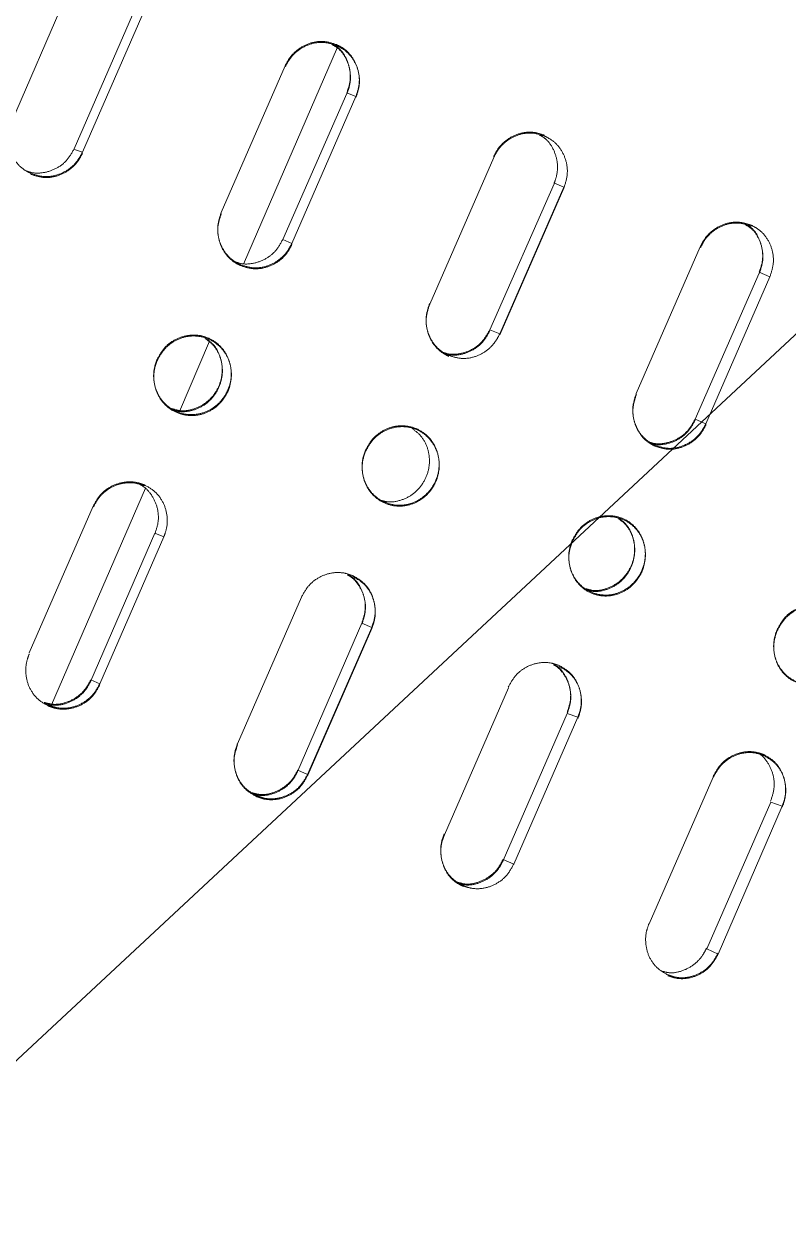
# Model space of a CAD drawing. Header units: millimetres. Extents: x -71377 to 516042, y -145869 to 441446.
# Drawn here: x 177239.2 to 177334.6, y 171241.6 to 171389.8 of the extents above; entities that cross this region are included whole.
import ezdxf

# ---------------------------------------------------------------- set-up
doc = ezdxf.new("R2010")
doc.units = ezdxf.units.MM
doc.header["$LTSCALE"] = 1000
doc.linetypes.add('IMPORT-DASHEDX2 _4_', pattern=[152.4, 101.6, -50.8])
for name, color, linetype, lineweight in [('05', 5, 'IMPORT-DASHEDX2 _4_', 5), ('06', 6, 'Continuous', 5), ('A-fnsh', 5, 'Continuous', 5), ('조경라인_dwg', 8, 'Continuous', 5)]:
    doc.layers.add(name, color=color, linetype=linetype, lineweight=lineweight)

# ---------------------------------------------------------------- blocks, each defined once
blk = doc.blocks.new('조경라인_dwg-6847807-지반층 배치도')
at = {"layer": '05'}
for p, q in [((177245.64, 171395.95), (177237.67, 171377.5)), ((177266.65, 171359.75), (177278.39, 171386.85)), ((177271.84, 171384.53), (177263.85, 171366.2)), ((177297.87, 171373.08), (177289.88, 171354.75)), ((177298.63, 171350.93), (177306.62, 171369.27)), ((177323.66, 171361.95), (177315.67, 171343.62)), ((177258.64, 171341.37), (177262.39, 171350.13)), ((177242.66, 171304.71), (177254.4, 171331.8)), ((177239.88, 171311.2), (177247.87, 171329.53)), ((177265.89, 171299.86), (177273.89, 171318.19)), ((177282.65, 171314.26), (177274.66, 171295.93)), ((177291.72, 171288.5), (177299.71, 171306.83)), ((177317.29, 171277.35), (177325.28, 171295.68))]:
    blk.add_line(p, q, dxfattribs=at)
at = {"layer": '05', "flags": 128}
for points in [[(177245.53, 171374.08), (177246.53, 171373.75), (177254.52, 171392.08), (177253.5, 171392.53), (177245.51, 171374.19)], [(177279.55, 171381.07), (177271.55, 171362.85), (177272.67, 171362.35), (177280.66, 171380.69), (177279.54, 171381.18)], [(177305.4, 171369.8), (177297.39, 171351.58), (177298.62, 171351.05), (177306.61, 171369.38), (177305.38, 171369.92)], [(177331.02, 171358.63), (177323.01, 171340.41), (177324.35, 171339.83), (177332.34, 171358.17), (177331.01, 171358.75)], [(177247.59, 171307.73), (177255.57, 171326.18), (177256.69, 171325.69), (177248.7, 171307.35), (177247.58, 171307.84)], [(177273.43, 171296.47), (177281.41, 171314.91), (177282.64, 171314.38), (177274.65, 171296.04), (177273.42, 171296.58)], [(177299.06, 171285.3), (177307.05, 171303.63), (177308.37, 171303.17), (177300.37, 171284.83), (177299.04, 171285.41)]]:
    blk.add_lwpolyline(points, dxfattribs=at)
blk.add_lwpolyline([(177324.46, 171274.23), (177332.45, 171292.56), (177333.86, 171292.05), (177325.89, 171273.6)], close=True, dxfattribs=at)
at = {"layer": '05'}
for points, knots in [([(177278.25, 171387.19), (177277.74, 171387.36), (177276.7, 171387.69), (177275.03, 171387.48), (177273.53, 171386.75), (177272.44, 171385.69), (177272.01, 171384.86), (177271.84, 171384.53)], [0, 0, 0, 0, 0.214693, 0.429385, 0.644077, 0.858772, 1, 1, 1, 1]), ([(177278.27, 171387.08), (177277.75, 171387.24), (177276.72, 171387.57), (177275.05, 171387.36), (177273.55, 171386.63), (177272.46, 171385.57), (177272.03, 171384.75), (177271.86, 171384.42)], [0, 0, 0, 0, 0.214693, 0.429385, 0.644077, 0.858772, 1, 1, 1, 1]), ([(177277.65, 171387.34), (177277.94, 171387.17), (177278.69, 171386.73), (177279.52, 171385.51), (177280.02, 171383.92), (177279.98, 171382.4), (177279.66, 171381.53), (177279.54, 171381.18)], [0, 0, 0, 0, 0.143789, 0.377865, 0.611942, 0.846021, 1, 1, 1, 1]), ([(177277.66, 171387.22), (177277.95, 171387.06), (177278.71, 171386.61), (177279.54, 171385.4), (177280.03, 171383.81), (177280, 171382.29), (177279.68, 171381.41), (177279.55, 171381.07)], [0, 0, 0, 0, 0.143789, 0.377865, 0.611942, 0.846021, 1, 1, 1, 1]), ([(177280.66, 171380.69), (177280.84, 171381.23), (177281.19, 171382.3), (177281.03, 171384), (177280.36, 171385.53), (177279.36, 171386.62), (177278.57, 171387.03), (177278.25, 171387.19)], [0, 0, 0, 0, 0.214695, 0.429386, 0.644078, 0.858773, 1, 1, 1, 1]), ([(177280.68, 171380.57), (177280.86, 171381.11), (177281.21, 171382.18), (177281.05, 171383.89), (177280.38, 171385.41), (177279.38, 171386.5), (177278.59, 171386.91), (177278.27, 171387.08)], [0, 0, 0, 0, 0.214695, 0.429386, 0.644078, 0.858773, 1, 1, 1, 1]), ([(177237.65, 171377.62), (177237.48, 171377.08), (177237.12, 171376.01), (177237.29, 171374.3), (177237.97, 171372.77), (177238.98, 171371.68), (177239.78, 171371.26), (177240.1, 171371.1)], [0, 0, 0, 0, 0.214692, 0.429386, 0.644078, 0.858773, 1, 1, 1, 1]), ([(177304.23, 171375.87), (177303.72, 171376.04), (177302.69, 171376.36), (177301.03, 171376.14), (177299.54, 171375.41), (177298.45, 171374.35), (177298.03, 171373.52), (177297.86, 171373.2)], [0, 0, 0, 0, 0.214693, 0.429385, 0.644078, 0.858772, 1, 1, 1, 1]), ([(177304.25, 171375.76), (177303.74, 171375.92), (177302.71, 171376.25), (177301.05, 171376.03), (177299.55, 171375.3), (177298.47, 171374.24), (177298.04, 171373.41), (177297.87, 171373.08)], [0, 0, 0, 0, 0.214693, 0.429385, 0.644078, 0.858772, 1, 1, 1, 1]), ([(177303.59, 171375.91), (177303.85, 171375.76), (177304.58, 171375.33), (177305.39, 171374.13), (177305.88, 171372.54), (177305.84, 171371.02), (177305.52, 171370.15), (177305.4, 171369.8)], [0, 0, 0, 0, 0.1359502, 0.3721691, 0.608389, 0.8446109, 1, 1, 1, 1]), ([(177306.62, 171369.27), (177306.8, 171369.8), (177307.15, 171370.88), (177307, 171372.58), (177306.34, 171374.1), (177305.35, 171375.18), (177304.56, 171375.59), (177304.25, 171375.76)], [0, 0, 0, 0, 0.214695, 0.429386, 0.644078, 0.858773, 1, 1, 1, 1]), ([(177245.51, 171374.19), (177245.24, 171373.7), (177244.69, 171372.71), (177243.33, 171371.67), (177241.75, 171371.13), (177240.45, 171371.1), (177239.77, 171371.33), (177239.61, 171371.38)], [0, 0, 0, 0, 0.23185, 0.463704, 0.695555, 0.927408, 1, 1, 1, 1]), ([(177240.1, 171371.1), (177240.62, 171370.93), (177241.66, 171370.6), (177243.33, 171370.81), (177244.85, 171371.53), (177245.94, 171372.59), (177246.36, 171373.42), (177246.53, 171373.75)], [0, 0, 0, 0, 0.214692, 0.429384, 0.644077, 0.858772, 1, 1, 1, 1]), ([(177240.11, 171370.98), (177240.63, 171370.82), (177241.68, 171370.48), (177243.35, 171370.69), (177244.86, 171371.42), (177245.96, 171372.48), (177246.38, 171373.3), (177246.55, 171373.63)], [0, 0, 0, 0, 0.214692, 0.429384, 0.644077, 0.858772, 1, 1, 1, 1]), ([(177263.85, 171366.2), (177263.68, 171365.66), (177263.33, 171364.59), (177263.49, 171362.88), (177264.16, 171361.36), (177265.16, 171360.27), (177265.95, 171359.86), (177266.27, 171359.69)], [0, 0, 0, 0, 0.214692, 0.429386, 0.644078, 0.858773, 1, 1, 1, 1]), ([(177263.87, 171366.08), (177263.7, 171365.55), (177263.34, 171364.47), (177263.51, 171362.77), (177264.17, 171361.24), (177265.18, 171360.15), (177265.97, 171359.74), (177266.29, 171359.58)], [0, 0, 0, 0, 0.214692, 0.429386, 0.644078, 0.858773, 1, 1, 1, 1]), ([(177330, 171364.64), (177329.49, 171364.8), (177328.47, 171365.13), (177326.83, 171364.9), (177325.34, 171364.17), (177324.25, 171363.11), (177323.83, 171362.28), (177323.66, 171361.95)], [0, 0, 0, 0, 0.214693, 0.429385, 0.644078, 0.858772, 1, 1, 1, 1]), ([(177330.02, 171364.53), (177329.51, 171364.69), (177328.49, 171365.01), (177326.84, 171364.79), (177325.35, 171364.05), (177324.27, 171362.99), (177323.85, 171362.16), (177323.68, 171361.83)], [0, 0, 0, 0, 0.214693, 0.429385, 0.644078, 0.858772, 1, 1, 1, 1]), ([(177329.28, 171364.81), (177329.53, 171364.67), (177330.23, 171364.25), (177331.01, 171363.07), (177331.49, 171361.49), (177331.45, 171359.97), (177331.13, 171359.1), (177331.01, 171358.75)], [0, 0, 0, 0, 0.127835, 0.366273, 0.604711, 0.843152, 1, 1, 1, 1]), ([(177329.3, 171364.7), (177329.54, 171364.55), (177330.25, 171364.13), (177331.03, 171362.95), (177331.51, 171361.37), (177331.47, 171359.86), (177331.15, 171358.98), (177331.02, 171358.63)], [0, 0, 0, 0, 0.127835, 0.366273, 0.604711, 0.843152, 1, 1, 1, 1]), ([(177332.34, 171358.17), (177332.51, 171358.7), (177332.87, 171359.78), (177332.72, 171361.48), (177332.07, 171362.99), (177331.09, 171364.07), (177330.31, 171364.48), (177330, 171364.64)], [0, 0, 0, 0, 0.214695, 0.429387, 0.644079, 0.858773, 1, 1, 1, 1]), ([(177271.55, 171362.85), (177271.27, 171362.35), (177270.73, 171361.36), (177269.37, 171360.32), (177267.8, 171359.78), (177266.53, 171359.74), (177265.87, 171359.96), (177265.73, 171360)], [0, 0, 0, 0, 0.233904, 0.467812, 0.701716, 0.935624, 1, 1, 1, 1]), ([(177266.27, 171359.69), (177266.79, 171359.53), (177267.82, 171359.2), (177269.49, 171359.41), (177270.99, 171360.14), (177272.08, 171361.2), (177272.5, 171362.03), (177272.67, 171362.35)], [0, 0, 0, 0, 0.214692, 0.429384, 0.644077, 0.858772, 1, 1, 1, 1]), ([(177266.29, 171359.58), (177266.8, 171359.41), (177267.84, 171359.08), (177269.5, 171359.3), (177271.01, 171360.02), (177272.1, 171361.08), (177272.52, 171361.91), (177272.69, 171362.24)], [0, 0, 0, 0, 0.214692, 0.429384, 0.644077, 0.858772, 1, 1, 1, 1]), ([(177289.87, 171354.86), (177289.69, 171354.33), (177289.34, 171353.25), (177289.49, 171351.55), (177290.15, 171350.03), (177291.15, 171348.94), (177291.93, 171348.53), (177292.25, 171348.37)], [0, 0, 0, 0, 0.214691, 0.429386, 0.644079, 0.858773, 1, 1, 1, 1]), ([(177289.88, 171354.75), (177289.71, 171354.21), (177289.35, 171353.14), (177289.51, 171351.43), (177290.17, 171349.91), (177291.16, 171348.83), (177291.95, 171348.42), (177292.26, 171348.25)], [0, 0, 0, 0, 0.214691, 0.429386, 0.644079, 0.858773, 1, 1, 1, 1]), ([(177255.86, 171347.86), (177256.14, 171348.36), (177256.68, 171349.35), (177258.04, 171350.39), (177259.62, 171350.94), (177261.28, 171350.93), (177262.82, 171350.35), (177264.07, 171349.28), (177264.9, 171347.83), (177265.21, 171346.17), (177265.01, 171344.87), (177264.75, 171344.18), (177264.68, 171344.02)], [0, 0, 0, 0, 0.0536882, 0.1073771, 0.1610655, 0.2147545, 0.268443, 0.3221314, 0.3758196, 0.4295083, 0.4831969, 0.5, 0.5, 0.5, 0.5]), ([(177297.39, 171351.58), (177297.11, 171351.09), (177296.57, 171350.1), (177295.22, 171349.05), (177293.66, 171348.51), (177292.41, 171348.46), (177291.78, 171348.67), (177291.66, 171348.71)], [0, 0, 0, 0, 0.236026, 0.472056, 0.708082, 0.944111, 1, 1, 1, 1]), ([(177297.4, 171351.47), (177297.13, 171350.97), (177296.59, 171349.99), (177295.23, 171348.94), (177293.68, 171348.4), (177292.43, 171348.35), (177291.8, 171348.55), (177291.68, 171348.59)], [0, 0, 0, 0, 0.236026, 0.472056, 0.708082, 0.944111, 1, 1, 1, 1]), ([(177292.25, 171348.37), (177292.76, 171348.21), (177293.79, 171347.88), (177295.44, 171348.1), (177296.94, 171348.83), (177298.02, 171349.89), (177298.45, 171350.72), (177298.62, 171351.05)], [0, 0, 0, 0, 0.214692, 0.429384, 0.644077, 0.858772, 1, 1, 1, 1]), ([(177255.88, 171347.75), (177256.15, 171348.24), (177256.7, 171349.23), (177258.06, 171350.27), (177259.63, 171350.83), (177261.29, 171350.81), (177262.84, 171350.24), (177264.09, 171349.17), (177264.92, 171347.72), (177265.22, 171346.06), (177265.03, 171344.76), (177264.77, 171344.07), (177264.7, 171343.9)], [0, 0, 0, 0, 0.0536882, 0.1073771, 0.1610655, 0.2147545, 0.268443, 0.3221314, 0.3758196, 0.4295083, 0.4831969, 0.5, 0.5, 0.5, 0.5]), ([(177261.79, 171350.63), (177262.18, 171350.35), (177263, 171349.74), (177263.77, 171348.32), (177264.08, 171346.67), (177263.83, 171344.98), (177263.05, 171343.45), (177261.83, 171342.26), (177260.32, 171341.56), (177258.88, 171341.35), (177258.05, 171341.61), (177257.75, 171341.71)], [0, 0, 0, 0, 0.103803, 0.221879, 0.339957, 0.458034, 0.576112, 0.694188, 0.812264, 0.930342, 1, 1, 1, 1]), ([(177261.81, 171350.52), (177262.19, 171350.24), (177263.02, 171349.63), (177263.79, 171348.2), (177264.1, 171346.55), (177263.85, 171344.86), (177263.07, 171343.34), (177261.85, 171342.15), (177260.34, 171341.45), (177258.89, 171341.24), (177258.07, 171341.5), (177257.76, 171341.59)], [0, 0, 0, 0, 0.103803, 0.221879, 0.339957, 0.458034, 0.576112, 0.694188, 0.812264, 0.930342, 1, 1, 1, 1]), ([(177264.68, 171344.02), (177264.53, 171343.67), (177264.05, 171342.84), (177262.96, 171341.77), (177261.44, 171341.06), (177259.79, 171340.89), (177258.19, 171341.29), (177256.83, 171342.22), (177255.85, 171343.57), (177255.38, 171345.18), (177255.43, 171346.68), (177255.74, 171347.53), (177255.86, 171347.86)], [0.5, 0.5, 0.5, 0.5, 0.5368856, 0.590574, 0.6442621, 0.6979512, 0.7516398, 0.8053279, 0.8590164, 0.9127046, 0.966394, 1, 1, 1, 1]), ([(177264.7, 171343.9), (177264.54, 171343.55), (177264.07, 171342.72), (177262.98, 171341.66), (177261.46, 171340.94), (177259.81, 171340.77), (177258.21, 171341.18), (177256.85, 171342.1), (177255.87, 171343.45), (177255.4, 171345.06), (177255.45, 171346.56), (177255.76, 171347.42), (177255.88, 171347.75)], [0.5, 0.5, 0.5, 0.5, 0.5368856, 0.590574, 0.6442621, 0.6979512, 0.7516398, 0.8053279, 0.8590164, 0.9127046, 0.966394, 1, 1, 1, 1]), ([(177315.67, 171343.62), (177315.49, 171343.08), (177315.14, 171342.01), (177315.29, 171340.31), (177315.94, 171338.79), (177316.92, 171337.71), (177317.7, 171337.3), (177318.01, 171337.14)], [0, 0, 0, 0, 0.214692, 0.429386, 0.644078, 0.858773, 1, 1, 1, 1]), ([(177315.69, 171343.5), (177315.51, 171342.96), (177315.16, 171341.89), (177315.31, 171340.19), (177315.96, 171338.68), (177316.94, 171337.59), (177317.72, 171337.19), (177318.03, 171337.02)], [0, 0, 0, 0, 0.214692, 0.429386, 0.644078, 0.858773, 1, 1, 1, 1]), ([(177281.88, 171336.53), (177282.15, 171337.02), (177282.7, 171338.01), (177284.05, 171339.05), (177285.61, 171339.61), (177287.26, 171339.6), (177288.79, 171339.03), (177290.04, 171337.97), (177290.85, 171336.52), (177291.15, 171334.86), (177290.96, 171333.56), (177290.7, 171332.87), (177290.63, 171332.71)], [0, 0, 0, 0, 0.0536882, 0.1073772, 0.1610655, 0.2147545, 0.2684431, 0.3221314, 0.3758196, 0.4295083, 0.4831968, 0.5, 0.5, 0.5, 0.5]), ([(177281.89, 171336.41), (177282.17, 171336.91), (177282.71, 171337.9), (177284.07, 171338.94), (177285.63, 171339.5), (177287.28, 171339.49), (177288.81, 171338.92), (177290.05, 171337.85), (177290.87, 171336.41), (177291.17, 171334.75), (177290.97, 171333.45), (177290.71, 171332.76), (177290.64, 171332.6)], [0, 0, 0, 0, 0.0536882, 0.1073772, 0.1610655, 0.2147545, 0.2684431, 0.3221314, 0.3758196, 0.4295083, 0.4831968, 0.5, 0.5, 0.5, 0.5]), ([(177287.69, 171339.23), (177288.07, 171338.95), (177288.88, 171338.35), (177289.64, 171336.94), (177289.94, 171335.29), (177289.69, 171333.6), (177288.91, 171332.08), (177287.7, 171330.88), (177286.19, 171330.18), (177284.78, 171329.97), (177283.98, 171330.21), (177283.7, 171330.3)], [0, 0, 0, 0, 0.103017, 0.221842, 0.340668, 0.459494, 0.57832, 0.697145, 0.81597, 0.934796, 1, 1, 1, 1]), ([(177323.01, 171340.41), (177322.74, 171339.92), (177322.2, 171338.93), (177320.85, 171337.88), (177319.3, 171337.34), (177318.09, 171337.28), (177317.48, 171337.48), (177317.38, 171337.51)], [0, 0, 0, 0, 0.238223, 0.47645, 0.714674, 0.9529, 1, 1, 1, 1]), ([(177323.03, 171340.3), (177322.76, 171339.81), (177322.21, 171338.82), (177320.87, 171337.77), (177319.32, 171337.22), (177318.1, 171337.16), (177317.5, 171337.36), (177317.4, 171337.39)], [0, 0, 0, 0, 0.238223, 0.47645, 0.714674, 0.9529, 1, 1, 1, 1]), ([(177318.01, 171337.14), (177318.52, 171336.98), (177319.54, 171336.65), (177321.19, 171336.88), (177322.67, 171337.61), (177323.75, 171338.68), (177324.18, 171339.51), (177324.35, 171339.83)], [0, 0, 0, 0, 0.214692, 0.429384, 0.644077, 0.858772, 1, 1, 1, 1]), ([(177318.03, 171337.02), (177318.54, 171336.86), (177319.56, 171336.54), (177321.2, 171336.76), (177322.69, 171337.5), (177323.77, 171338.56), (177324.2, 171339.39), (177324.36, 171339.72)], [0, 0, 0, 0, 0.214692, 0.429384, 0.644077, 0.858772, 1, 1, 1, 1]), ([(177290.63, 171332.71), (177290.47, 171332.36), (177290, 171331.53), (177288.91, 171330.46), (177287.4, 171329.74), (177285.76, 171329.57), (177284.17, 171329.97), (177282.82, 171330.89), (177281.85, 171332.23), (177281.39, 171333.84), (177281.44, 171335.34), (177281.76, 171336.2), (177281.88, 171336.53)], [0.5, 0.5, 0.5, 0.5, 0.5368856, 0.590574, 0.644262, 0.697951, 0.7516397, 0.805328, 0.8590165, 0.9127046, 0.966394, 1, 1, 1, 1]), ([(177290.64, 171332.6), (177290.49, 171332.24), (177290.01, 171331.42), (177288.93, 171330.35), (177287.41, 171329.63), (177285.77, 171329.46), (177284.19, 171329.85), (177282.84, 171330.78), (177281.87, 171332.12), (177281.41, 171333.73), (177281.46, 171335.23), (177281.77, 171336.08), (177281.89, 171336.41)], [0.5, 0.5, 0.5, 0.5, 0.5368856, 0.590574, 0.644262, 0.697951, 0.7516397, 0.805328, 0.8590165, 0.9127046, 0.966394, 1, 1, 1, 1]), ([(177247.87, 171329.53), (177248.15, 171330.02), (177248.69, 171331.01), (177250.05, 171332.05), (177251.62, 171332.6), (177253.1, 171332.61), (177253.95, 171332.31), (177254.28, 171332.19)], [0, 0, 0, 0, 0.214695, 0.429386, 0.64408, 0.858773, 1, 1, 1, 1]), ([(177247.89, 171329.41), (177248.16, 171329.91), (177248.71, 171330.9), (177250.07, 171331.94), (177251.64, 171332.49), (177253.12, 171332.5), (177253.96, 171332.19), (177254.3, 171332.08)], [0, 0, 0, 0, 0.214695, 0.429386, 0.64408, 0.858773, 1, 1, 1, 1]), ([(177255.58, 171326.06), (177255.76, 171326.6), (177256.11, 171327.67), (177255.95, 171329.38), (177255.28, 171330.89), (177254.44, 171331.85), (177253.84, 171332.18), (177253.71, 171332.26)], [0, 0, 0, 0, 0.233908, 0.467811, 0.701718, 0.935624, 1, 1, 1, 1]), ([(177254.28, 171332.19), (177254.76, 171331.92), (177255.7, 171331.39), (177256.68, 171330.02), (177257.17, 171328.43), (177257.14, 171326.91), (177256.82, 171326.03), (177256.69, 171325.69)], [0, 0, 0, 0, 0.214692, 0.429385, 0.644077, 0.858772, 1, 1, 1, 1]), ([(177307.68, 171325.28), (177307.95, 171325.78), (177308.5, 171326.76), (177309.84, 171327.81), (177311.4, 171328.37), (177313.04, 171328.37), (177314.56, 171327.81), (177315.79, 171326.74), (177316.59, 171325.31), (177316.89, 171323.65), (177316.69, 171322.35), (177316.43, 171321.66), (177316.36, 171321.5)], [0, 0, 0, 0, 0.0536882, 0.1073771, 0.1610655, 0.2147545, 0.2684431, 0.3221313, 0.3758197, 0.4295084, 0.4831969, 0.5, 0.5, 0.5, 0.5]), ([(177307.7, 171325.17), (177307.97, 171325.66), (177308.51, 171326.65), (177309.86, 171327.7), (177311.42, 171328.26), (177313.05, 171328.25), (177314.57, 171327.69), (177315.8, 171326.63), (177316.61, 171325.19), (177316.9, 171323.54), (177316.7, 171322.24), (177316.44, 171321.54), (177316.37, 171321.38)], [0, 0, 0, 0, 0.0536882, 0.1073771, 0.1610655, 0.2147545, 0.2684431, 0.3221313, 0.3758197, 0.4295084, 0.4831969, 0.5, 0.5, 0.5, 0.5]), ([(177313.35, 171328.15), (177313.72, 171327.88), (177314.51, 171327.28), (177315.26, 171325.88), (177315.55, 171324.23), (177315.3, 171322.54), (177314.52, 171321.02), (177313.31, 171319.82), (177311.81, 171319.12), (177310.43, 171318.9), (177309.66, 171319.14), (177309.41, 171319.22)], [0, 0, 0, 0, 0.1022083, 0.2218042, 0.3414008, 0.4609971, 0.5805938, 0.7001897, 0.8197848, 0.9393824, 1, 1, 1, 1]), ([(177313.37, 171328.04), (177313.73, 171327.76), (177314.53, 171327.17), (177315.27, 171325.76), (177315.57, 171324.12), (177315.31, 171322.43), (177314.54, 171320.91), (177313.33, 171319.71), (177311.83, 171319.01), (177310.45, 171318.79), (177309.68, 171319.02), (177309.42, 171319.1)], [0, 0, 0, 0, 0.1022083, 0.2218042, 0.3414008, 0.4609971, 0.5805938, 0.7001897, 0.8197848, 0.9393824, 1, 1, 1, 1]), ([(177316.36, 171321.5), (177316.2, 171321.14), (177315.73, 171320.32), (177314.64, 171319.25), (177313.14, 171318.52), (177311.51, 171318.35), (177309.94, 171318.74), (177308.6, 171319.66), (177307.64, 171320.99), (177307.19, 171322.6), (177307.24, 171324.09), (177307.56, 171324.95), (177307.68, 171325.28)], [0.5, 0.5, 0.5, 0.5, 0.5368857, 0.5905741, 0.644262, 0.6979511, 0.75164, 0.8053279, 0.8590164, 0.9127046, 0.966394, 1, 1, 1, 1]), ([(177316.37, 171321.38), (177316.22, 171321.03), (177315.74, 171320.2), (177314.66, 171319.13), (177313.16, 171318.41), (177311.53, 171318.23), (177309.95, 171318.62), (177308.62, 171319.54), (177307.66, 171320.88), (177307.21, 171322.48), (177307.26, 171323.98), (177307.58, 171324.84), (177307.7, 171325.17)], [0.5, 0.5, 0.5, 0.5, 0.5368857, 0.5905741, 0.644262, 0.6979511, 0.75164, 0.8053279, 0.8590164, 0.9127046, 0.966394, 1, 1, 1, 1]), ([(177273.89, 171318.19), (177274.16, 171318.69), (177274.7, 171319.68), (177276.06, 171320.72), (177277.62, 171321.27), (177279.09, 171321.28), (177279.93, 171320.99), (177280.26, 171320.87)], [0, 0, 0, 0, 0.214695, 0.429386, 0.64408, 0.858773, 1, 1, 1, 1]), ([(177281.41, 171314.91), (177281.58, 171315.45), (177281.93, 171316.52), (177281.78, 171318.23), (177281.12, 171319.74), (177280.31, 171320.68), (177279.73, 171321), (177279.62, 171321.06)], [0, 0, 0, 0, 0.23603, 0.472056, 0.708084, 0.944111, 1, 1, 1, 1]), ([(177281.42, 171314.8), (177281.6, 171315.34), (177281.95, 171316.41), (177281.8, 171318.11), (177281.13, 171319.62), (177280.32, 171320.57), (177279.74, 171320.89), (177279.63, 171320.95)], [0, 0, 0, 0, 0.23603, 0.472056, 0.708084, 0.944111, 1, 1, 1, 1]), ([(177280.26, 171320.87), (177280.73, 171320.6), (177281.67, 171320.07), (177282.64, 171318.71), (177283.12, 171317.12), (177283.08, 171315.6), (177282.76, 171314.73), (177282.64, 171314.38)], [0, 0, 0, 0, 0.214692, 0.429385, 0.644078, 0.858772, 1, 1, 1, 1]), ([(177280.28, 171320.75), (177280.75, 171320.49), (177281.69, 171319.96), (177282.65, 171318.6), (177283.13, 171317), (177283.1, 171315.49), (177282.78, 171314.61), (177282.65, 171314.26)], [0, 0, 0, 0, 0.214692, 0.429385, 0.644078, 0.858772, 1, 1, 1, 1]), ([(177333.26, 171314.13), (177333.53, 171314.63), (177334.07, 171315.62), (177335.41, 171316.67), (177336.96, 171317.23), (177338.58, 171317.24), (177340.09, 171316.68), (177341.31, 171315.62), (177342.1, 171314.19), (177342.39, 171312.54), (177342.19, 171311.24), (177341.92, 171310.55), (177341.85, 171310.39)], [0, 0, 0, 0, 0.0536882, 0.1073771, 0.1610655, 0.2147545, 0.268443, 0.3221314, 0.3758195, 0.4295083, 0.4831969, 0.5, 0.5, 0.5, 0.5]), ([(177333.27, 171314.02), (177333.55, 171314.51), (177334.09, 171315.5), (177335.43, 171316.55), (177336.98, 171317.12), (177338.6, 171317.12), (177340.11, 171316.56), (177341.32, 171315.51), (177342.12, 171314.07), (177342.4, 171312.42), (177342.2, 171311.12), (177341.94, 171310.43), (177341.87, 171310.27)], [0, 0, 0, 0, 0.0536882, 0.1073771, 0.1610655, 0.2147545, 0.268443, 0.3221314, 0.3758195, 0.4295083, 0.4831969, 0.5, 0.5, 0.5, 0.5]), ([(177341.85, 171310.39), (177341.7, 171310.03), (177341.22, 171309.2), (177340.15, 171308.13), (177338.65, 171307.4), (177337.04, 171307.22), (177335.48, 171307.61), (177334.15, 171308.52), (177333.21, 171309.85), (177332.76, 171311.45), (177332.82, 171312.95), (177333.14, 171313.8), (177333.26, 171314.13)], [0.5, 0.5, 0.5, 0.5, 0.5368856, 0.5905739, 0.6442621, 0.6979511, 0.7516397, 0.8053279, 0.8590164, 0.9127046, 0.966394, 1, 1, 1, 1]), ([(177341.87, 171310.27), (177341.71, 171309.92), (177341.24, 171309.09), (177340.16, 171308.02), (177338.67, 171307.29), (177337.05, 171307.11), (177335.49, 171307.49), (177334.17, 171308.4), (177333.22, 171309.74), (177332.78, 171311.34), (177332.84, 171312.83), (177333.15, 171313.69), (177333.27, 171314.02)], [0.5, 0.5, 0.5, 0.5, 0.5368856, 0.5905739, 0.6442621, 0.6979511, 0.7516397, 0.8053279, 0.8590164, 0.9127046, 0.966394, 1, 1, 1, 1]), ([(177242.31, 171304.57), (177241.84, 171304.84), (177240.89, 171305.37), (177239.91, 171306.74), (177239.42, 171308.34), (177239.46, 171309.86), (177239.77, 171310.73), (177239.9, 171311.08)], [0, 0, 0, 0, 0.214692, 0.429384, 0.644077, 0.858772, 1, 1, 1, 1]), ([(177299.69, 171306.95), (177299.96, 171307.44), (177300.51, 171308.43), (177301.85, 171309.48), (177303.41, 171310.03), (177304.87, 171310.05), (177305.7, 171309.76), (177306.03, 171309.64)], [0, 0, 0, 0, 0.214695, 0.429385, 0.64408, 0.858773, 1, 1, 1, 1]), ([(177307.03, 171303.75), (177307.21, 171304.28), (177307.56, 171305.35), (177307.42, 171307.06), (177306.76, 171308.56), (177305.98, 171309.49), (177305.42, 171309.8), (177305.33, 171309.85)], [0, 0, 0, 0, 0.238227, 0.476449, 0.714676, 0.9529, 1, 1, 1, 1]), ([(177307.05, 171303.63), (177307.23, 171304.17), (177307.58, 171305.24), (177307.43, 171306.94), (177306.78, 171308.44), (177305.99, 171309.38), (177305.44, 171309.68), (177305.34, 171309.74)], [0, 0, 0, 0, 0.238227, 0.476449, 0.714676, 0.9529, 1, 1, 1, 1]), ([(177306.03, 171309.64), (177306.49, 171309.38), (177307.42, 171308.85), (177308.38, 171307.49), (177308.85, 171305.9), (177308.81, 171304.39), (177308.49, 171303.51), (177308.37, 171303.17)], [0, 0, 0, 0, 0.214692, 0.429385, 0.644077, 0.858772, 1, 1, 1, 1]), ([(177306.05, 171309.52), (177306.51, 171309.26), (177307.44, 171308.73), (177308.4, 171307.38), (177308.87, 171305.79), (177308.83, 171304.27), (177308.51, 171303.4), (177308.38, 171303.05)], [0, 0, 0, 0, 0.214692, 0.429385, 0.644077, 0.858772, 1, 1, 1, 1]), ([(177241.78, 171305.03), (177242.1, 171304.94), (177242.93, 171304.69), (177244.39, 171304.91), (177245.89, 171305.62), (177246.98, 171306.69), (177247.41, 171307.51), (177247.58, 171307.84)], [0, 0, 0, 0, 0.143788, 0.377865, 0.611942, 0.846021, 1, 1, 1, 1]), ([(177241.79, 171304.92), (177242.11, 171304.82), (177242.95, 171304.57), (177244.41, 171304.79), (177245.91, 171305.51), (177247, 171306.57), (177247.42, 171307.4), (177247.59, 171307.73)], [0, 0, 0, 0, 0.143788, 0.377865, 0.611942, 0.846021, 1, 1, 1, 1]), ([(177248.7, 171307.35), (177248.43, 171306.86), (177247.88, 171305.87), (177246.52, 171304.83), (177244.95, 171304.28), (177243.48, 171304.27), (177242.63, 171304.57), (177242.3, 171304.69)], [0, 0, 0, 0, 0.214692, 0.429386, 0.644078, 0.858773, 1, 1, 1, 1]), ([(177248.72, 171307.24), (177248.44, 171306.74), (177247.9, 171305.75), (177246.54, 171304.71), (177244.97, 171304.16), (177243.49, 171304.15), (177242.65, 171304.45), (177242.31, 171304.57)], [0, 0, 0, 0, 0.214692, 0.429386, 0.644078, 0.858773, 1, 1, 1, 1]), ([(177268.28, 171293.37), (177267.81, 171293.63), (177266.87, 171294.16), (177265.9, 171295.52), (177265.41, 171297.12), (177265.45, 171298.64), (177265.77, 171299.51), (177265.89, 171299.86)], [0, 0, 0, 0, 0.214692, 0.429385, 0.644077, 0.858772, 1, 1, 1, 1]), ([(177268.29, 171293.25), (177267.82, 171293.52), (177266.88, 171294.05), (177265.91, 171295.41), (177265.43, 171297), (177265.47, 171298.52), (177265.79, 171299.4), (177265.91, 171299.74)], [0, 0, 0, 0, 0.214692, 0.429385, 0.644077, 0.858772, 1, 1, 1, 1]), ([(177325.27, 171295.8), (177325.54, 171296.29), (177326.08, 171297.28), (177327.42, 171298.33), (177328.97, 171298.89), (177330.42, 171298.92), (177331.24, 171298.62), (177331.57, 171298.51)], [0, 0, 0, 0, 0.214695, 0.429386, 0.64408, 0.858773, 1, 1, 1, 1]), ([(177325.28, 171295.68), (177325.56, 171296.18), (177326.1, 171297.17), (177327.44, 171298.22), (177328.98, 171298.78), (177330.43, 171298.8), (177331.26, 171298.51), (177331.58, 171298.39)], [0, 0, 0, 0, 0.214695, 0.429386, 0.64408, 0.858773, 1, 1, 1, 1]), ([(177332.43, 171292.68), (177332.61, 171293.21), (177332.96, 171294.29), (177332.82, 171295.99), (177332.17, 171297.48), (177331.41, 171298.4), (177330.88, 171298.7), (177330.81, 171298.74)], [0, 0, 0, 0, 0.240506, 0.481007, 0.721512, 0.962016, 1, 1, 1, 1]), ([(177331.57, 171298.51), (177332.03, 171298.25), (177332.95, 171297.72), (177333.89, 171296.37), (177334.36, 171294.79), (177334.31, 171293.27), (177333.99, 171292.4), (177333.86, 171292.05)], [0, 0, 0, 0, 0.214692, 0.429384, 0.644078, 0.858772, 1, 1, 1, 1]), ([(177331.58, 171298.39), (177332.04, 171298.13), (177332.97, 171297.61), (177333.91, 171296.26), (177334.37, 171294.67), (177334.32, 171293.16), (177334.01, 171292.29), (177333.88, 171291.94)], [0, 0, 0, 0, 0.214692, 0.429384, 0.644078, 0.858772, 1, 1, 1, 1]), ([(177267.71, 171293.74), (177268.01, 171293.66), (177268.82, 171293.41), (177270.24, 171293.64), (177271.74, 171294.36), (177272.82, 171295.42), (177273.25, 171296.25), (177273.42, 171296.58)], [0, 0, 0, 0, 0.1359502, 0.3721691, 0.608389, 0.8446109, 1, 1, 1, 1]), ([(177267.73, 171293.63), (177268.02, 171293.54), (177268.83, 171293.3), (177270.26, 171293.53), (177271.75, 171294.25), (177272.84, 171295.31), (177273.26, 171296.14), (177273.43, 171296.47)], [0, 0, 0, 0, 0.1359502, 0.3721691, 0.608389, 0.8446109, 1, 1, 1, 1]), ([(177274.65, 171296.04), (177274.37, 171295.55), (177273.83, 171294.56), (177272.47, 171293.52), (177270.91, 171292.96), (177269.44, 171292.95), (177268.61, 171293.25), (177268.28, 171293.37)], [0, 0, 0, 0, 0.214692, 0.429386, 0.644079, 0.858773, 1, 1, 1, 1]), ([(177274.66, 171295.93), (177274.39, 171295.44), (177273.84, 171294.45), (177272.49, 171293.4), (177270.93, 171292.85), (177269.46, 171292.84), (177268.62, 171293.13), (177268.29, 171293.25)], [0, 0, 0, 0, 0.214692, 0.429386, 0.644079, 0.858773, 1, 1, 1, 1]), ([(177294.04, 171282.14), (177293.58, 171282.4), (177292.65, 171282.93), (177291.69, 171284.28), (177291.21, 171285.87), (177291.25, 171287.39), (177291.57, 171288.27), (177291.7, 171288.61)], [0, 0, 0, 0, 0.214692, 0.429384, 0.644078, 0.858772, 1, 1, 1, 1]), ([(177294.06, 171282.02), (177293.59, 171282.28), (177292.66, 171282.81), (177291.71, 171284.17), (177291.23, 171285.76), (177291.27, 171287.28), (177291.59, 171288.15), (177291.72, 171288.5)], [0, 0, 0, 0, 0.214692, 0.429384, 0.644078, 0.858772, 1, 1, 1, 1]), ([(177293.43, 171282.55), (177293.7, 171282.47), (177294.49, 171282.23), (177295.88, 171282.47), (177297.37, 171283.19), (177298.45, 171284.25), (177298.87, 171285.08), (177299.04, 171285.41)], [0, 0, 0, 0, 0.127834, 0.366272, 0.604711, 0.843151, 1, 1, 1, 1]), ([(177293.45, 171282.43), (177293.72, 171282.35), (177294.51, 171282.12), (177295.9, 171282.35), (177297.39, 171283.07), (177298.47, 171284.14), (177298.89, 171284.97), (177299.06, 171285.3)], [0, 0, 0, 0, 0.127834, 0.366272, 0.604711, 0.843151, 1, 1, 1, 1]), ([(177300.37, 171284.83), (177300.1, 171284.34), (177299.56, 171283.35), (177298.21, 171282.3), (177296.66, 171281.74), (177295.2, 171281.72), (177294.37, 171282.02), (177294.04, 171282.14)], [0, 0, 0, 0, 0.214692, 0.429387, 0.644079, 0.858773, 1, 1, 1, 1]), ([(177319.58, 171271.01), (177319.12, 171271.27), (177318.2, 171271.79), (177317.25, 171273.14), (177316.79, 171274.73), (177316.83, 171276.24), (177317.15, 171277.12), (177317.28, 171277.46)], [0, 0, 0, 0, 0.214692, 0.429384, 0.644077, 0.858772, 1, 1, 1, 1]), ([(177318.92, 171271.45), (177319.17, 171271.38), (177319.93, 171271.16), (177321.3, 171271.39), (177322.77, 171272.12), (177323.85, 171273.19), (177324.27, 171274.01), (177324.44, 171274.34)], [0, 0, 0, 0, 0.119414, 0.360154, 0.600895, 0.841637, 1, 1, 1, 1]), ([(177325.87, 171273.72), (177325.6, 171273.22), (177325.06, 171272.23), (177323.72, 171271.18), (177322.18, 171270.62), (177320.73, 171270.6), (177319.91, 171270.89), (177319.58, 171271.01)], [0, 0, 0, 0, 0.214691, 0.429386, 0.644079, 0.858773, 1, 1, 1, 1]), ([(177325.89, 171273.6), (177325.62, 171273.11), (177325.07, 171272.12), (177323.73, 171271.07), (177322.19, 171270.51), (177320.75, 171270.48), (177319.92, 171270.78), (177319.6, 171270.89)], [0, 0, 0, 0, 0.214691, 0.429386, 0.644079, 0.858773, 1, 1, 1, 1])]:
    blk.add_open_spline(points, degree=3, knots=knots, dxfattribs=at)
at = {"layer": '06'}
blk.add_arc((172981.49, 174827.57), 6800, 313.956972, 64.158974, dxfattribs=at)

msp = doc.modelspace()

# ---------------------------------------------------------------- linework, layer by layer
at = {"layer": 'A-fnsh'}
msp.add_line((164247.06, 159145.81), (197362.75, 190026.69), dxfattribs=at)

# ---------------------------------------------------------------- block references
at = {"layer": '조경라인_dwg', "rotation": 8.537736462515947e-07}
msp.add_blockref('조경라인_dwg-6847807-지반층 배치도', (0, 0), dxfattribs=at)

doc.saveas('drawing.dxf')
